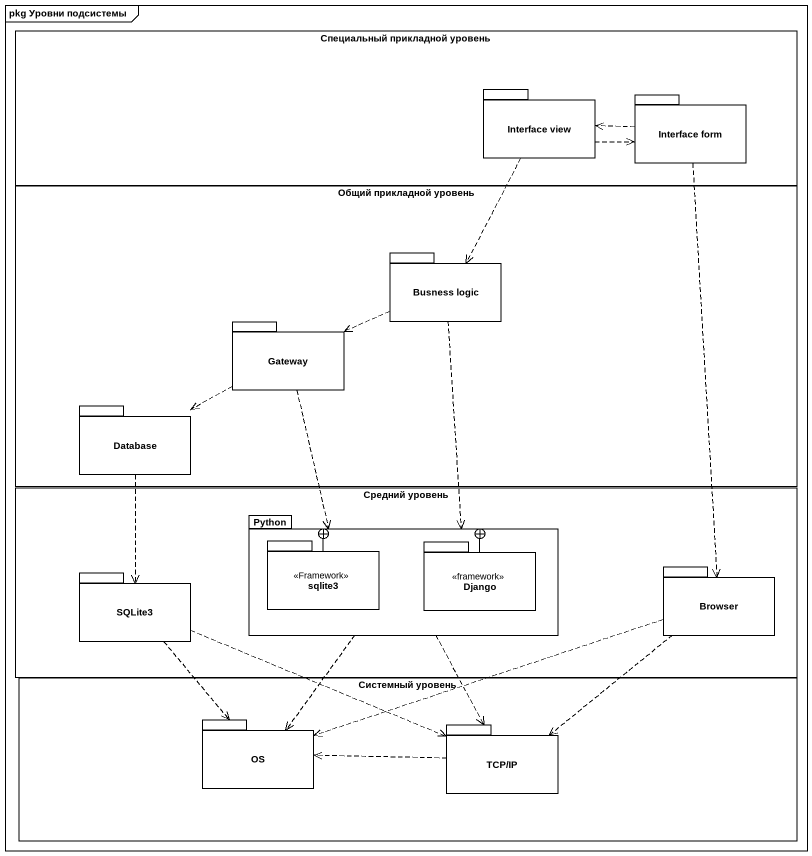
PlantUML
@startuml
mainframe pkg Уровни подсистемы
rectangle "Специальный прикладной уровень" as Специальный_прикладной {
  package "Interface view" as Interface_view {
  }
  package "Interface form" as Interface_form {
  }
}
rectangle "Общий прикладной уровень" as Общий_прикладной_уровень {
  package "Busness logic" as Busness_logic {
  }
  package Gateway {
  }
  package "Database" as Database_ {
  }
}
rectangle "Средний уровень" as Средний_уровень {
  package Python {
    package sqlite3 <<Framework>> {
    }
    package Django <<framework>> {
    }
  }
  package SQLite3 {
  }
  package Browser {
  }
}
rectangle "Системный уровень" as Системный_уровень {
  package OS {
  }
  package "TCP/IP" as TCP_IP {
  }
}
Interface_view .right.> Interface_form
Interface_view ..> Busness_logic
Interface_form .left.> Interface_view
Interface_form ..> Browser
Busness_logic .left.> Gateway
Busness_logic ..> Python
Gateway .left.> Database_
Gateway ..> Python
Database_ ..> SQLite3
Python ..> OS
Python ..> TCP_IP
sqlite3 -right-+ Python
Django -left-+ Python
SQLite3 ..> OS
SQLite3 .right.> TCP_IP
Browser .left.> OS
Browser ..> TCP_IP
TCP_IP .left.> OS
@enduml
